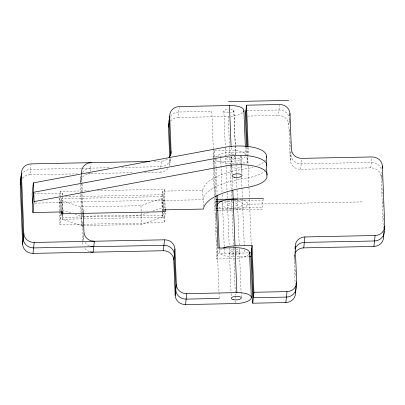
<?xml version="1.0" encoding="UTF-8"?>
<svg xmlns="http://www.w3.org/2000/svg" width="405" height="405" viewBox="0 0 405 405"><rect width="100%" height="100%" fill="white"/><g stroke="black" fill="none" stroke-linecap="round" stroke-linejoin="round"><path stroke-width="0.3" stroke-dasharray="2.02 1.52" d="M22.26 178.428A10.039 9.35 6.1 0 1 29.904 174.813L31.003 164.567M59.439 211.035L59.095 202.303L59.545 198.055M59.808 195.625L60.259 191.373L88.68 190.795M61.904 211.091L61.484 200.49L61.773 197.761M62.066 195.028L62.259 193.205L34.688 193.767M82.716 224.289L59.98 224.755L61.15 213.825M82.792 225.595L81.542 225.62L62.223 219.201L62.709 214.645M80.509 181.44L81.223 174.757M80.484 182.463L81.284 174.945M90.138 172.9L90.067 173.583A10.039 9.35 6.1 0 0 80.408 183.146M90.285 171.538L91.09 164.02M82.858 242.332L82.782 243.015A10.039 9.35 6.1 0 0 83.273 245.582M83.076 240.281L83.587 235.497M144.585 172.474L160.253 172.155L160.471 170.105M160.765 167.371L161.418 161.225A10.039 9.35 6.1 0 0 168.399 158.34M162.243 210.919L161.747 198.445L162.526 191.16L202.713 190.34A60.244 21.779 -2.3 0 1 245.02 168.915A30.122 10.889 -2.3 0 0 253.125 167.214M163.635 208.909L163.291 200.176L164.46 189.251L97.519 190.613M83.42 225.585L141.699 224.395L162.491 217.156L162.977 212.605M163.073 211.694L163.169 210.782M169.341 166.05A10.039 9.35 6.1 0 0 169.908 162.592L170.348 158.497M169.806 164.298L170.394 158.836M83.349 224.279L164.182 222.628L165.346 211.699M170.51 121.105A10.039 9.35 6.1 0 1 178.154 117.485L179.248 107.244M213.263 167.797L213.025 161.716L214.189 150.787L231.235 150.437A15.061 5.447 -2.3 0 1 245.683 155.105L245.359 146.974M215.662 203.68L214.949 210.357L216.052 210.337M248.807 254.401A15.061 5.447 -2.3 0 1 233.923 258.658L216.877 259.003L217.915 249.288M215.83 159.069A15.061 5.447 -2.3 0 0 230.141 163.24L247.187 162.891L248.356 151.961L248.169 147.283M263.245 198.47L262.075 209.4L234.505 209.962M383.262 228.774L381.211 177.01A10.039 9.35 6.1 0 0 370.813 167.862L300.626 169.29A10.039 9.35 6.1 0 1 290.228 160.142L288.821 124.593A10.039 9.35 6.1 0 0 278.422 115.445L279.516 105.199M288.821 124.593L289.55 117.764M290.228 160.142L291.104 151.946M300.626 169.29L301.72 159.043M294.182 255.722L294.637 251.475M295.184 285.201L294.086 257.428L294.597 252.649M370.813 167.862L371.906 157.616M381.211 177.01L381.723 172.226M61.484 200.49L80.797 206.915L140.955 205.684L161.747 198.445M148.458 212.559L141.33 215.04L84.301 216.204M152.614 211.111L162.121 207.8L162.896 200.515L203.082 199.695A60.244 21.779 -2.3 0 1 245.395 178.271A30.122 10.889 -2.3 0 0 264.779 170.895M246.544 110.641L279.005 109.978A10.039 9.35 6.1 0 1 289.403 119.131L289.575 123.495M178.154 117.485L228.288 116.468A15.061 5.447 -2.3 0 0 229.19 116.438M247.399 116.078L278.422 115.445M215.799 157.591A15.061 5.447 -2.3 0 1 231.311 152.31L248.356 151.961M213.607 156.249L222.507 156.067M153.9 161.377L161.418 161.225M213.025 161.716L230.07 161.367A15.061 5.447 -2.3 0 0 245.334 156.598M81.496 168.308L30.491 169.346A10.039 9.35 6.1 0 0 22.366 173.603M82.124 168.293L109.618 167.736M121.632 167.488L160.836 166.688A10.039 9.35 6.1 0 0 170.434 158.527M29.904 174.813L76.904 173.851M87.561 173.634L133.306 172.702M65.362 196.724L163.873 194.714L164.516 210.929M59.095 202.303L163.291 200.176M35.058 203.123L62.633 202.561L61.854 209.846L70.632 212.767M224.598 201.077L231.938 200.926M233.594 200.89L263.048 200.293M242.605 204.343A10.039 3.63 -2.3 0 0 227.904 201.493A10.039 3.63 -2.3 0 0 227.23 207.805A10.039 3.63 -2.3 0 0 242.605 204.343L362.926 201.887M218.432 208.469L234.07 208.15M234.697 208.14L262.273 207.578M219.323 210.271L233.877 209.972M83.673 216.219L81.167 216.27L74.728 214.129M217.465 253.54L248.397 252.907M222.163 248.589A15.061 5.447 -2.3 0 0 220.927 254.188A15.061 5.447 -2.3 0 0 233.852 256.785L234.915 256.765M237.046 256.719L248.766 256.481M233.837 110.57L235.664 155.636L233.887 110.899M381.945 175.325L382.219 182.26M382.467 188.563L382.715 194.866M382.968 201.163L383.241 208.099M383.489 214.402L383.743 220.7M289.798 129.109L290.071 135.969M290.294 141.578L290.587 149.065M290.689 151.556L290.81 154.675A10.039 9.35 6.1 0 0 301.209 163.828L371.395 162.395A10.039 9.35 6.1 0 1 381.626 170.156M294.865 256.952L295.139 263.812M295.387 270.049L295.655 276.909M247.369 147.314L248.098 165.665M248.123 166.278L249.424 199.144M249.45 199.776L251.227 244.65M246.564 147.106L246.908 155.874M246.954 157.044L247.187 162.891M241.309 156.674L241.977 173.512M240.676 155.697L241.056 165.174M241.081 165.807L241.38 173.386M241.532 177.177L244.261 246.037M244.407 249.829L244.534 252.988M235.74 157.672L236.388 174.104M236.414 174.737L236.991 189.277M237.016 189.91L239.198 244.898M239.345 248.69L239.446 251.216M239.517 252.928L241.274 297.366M231.123 147.633L231.235 150.437M231.311 152.31L231.447 155.819M231.473 156.401L231.842 165.756M231.868 166.344L232.166 173.942M232.308 177.451L232.769 189.145M231.285 157.206L231.954 174.044M228.288 116.468L229.443 145.653M229.513 147.334L229.802 154.634M229.888 156.877L230.07 161.367M230.141 163.24L230.232 165.579M230.258 166.161L231.533 198.318M231.604 200.07L233.386 245.091M233.432 246.26L233.503 248.017M233.523 248.599L233.852 256.785M233.923 258.658L235.371 295.139M235.416 296.263L235.528 299.067M235.594 300.753L235.68 302.996M223.859 111.102L225.296 147.405M225.322 148.033L225.641 156.168M225.712 157.874L226.041 166.096M226.066 166.723L227.063 192.01M227.089 192.638L227.367 199.594M227.392 200.227L229.195 245.734M229.296 248.26L229.422 251.424M229.498 253.459L231.073 293.154M231.098 293.787L231.225 296.936M220.624 156.107L220.7 158.001M220.725 158.633L222.051 192.117M222.153 194.643L222.304 198.435M222.451 202.227L224.481 253.398M215.713 158.714L216.088 168.191M216.113 168.824L217.115 194.106M219.267 248.468L219.394 251.626M214.189 150.787L215.951 195.175M213.303 148.64L211.825 111.35L178.737 112.023A10.039 9.35 6.1 0 0 170.616 116.275M213.329 149.273L215.161 195.418M215.384 201.103L215.657 208.054M215.885 213.739L216.159 220.695M216.412 227.008L216.685 233.969M216.913 239.638L219.216 297.812M213.314 169.012L214.372 195.767M214.468 198.197L216.877 259.003M202.713 190.34L203.356 206.555M169.756 158.704L169.908 162.592M164.46 189.251L165.225 208.58M164.541 211.552L164.764 217.166L60.568 219.287L60.37 214.301M163.66 209.532L164.182 222.628M162.526 191.16L163.245 209.248M162.511 210.97L161.944 196.627L61.757 198.668L62.248 211.142M162.537 211.592L162.683 215.333L62.497 217.379L62.4 214.883M162.268 211.542L162.491 217.156M140.955 205.684L141.699 224.395M81.678 174.712L82.023 183.44M82.048 184.062L83.111 210.878M82.418 213.602L80.995 177.679A10.039 9.35 6.1 0 1 81.329 174.914M82.443 214.23L82.519 216.123M82.742 221.793L83.015 228.724M83.192 233.138L83.369 237.548A10.039 9.35 6.1 0 0 83.921 240.297M80.458 184.391L80.808 193.124M80.853 194.37L81.597 213.081M81.648 214.326L82.731 241.765M80.797 206.915L81.02 212.524M81.046 213.151L81.542 225.62M62.259 193.205L62.977 211.294M62.051 214.837L62.223 219.201M60.259 191.373L60.436 195.742M60.456 196.364L61.054 211.329M59.727 198.085L60.244 211.182M59.464 211.658L59.98 224.755M232.743 206.358A5.022 1.817 -2.3 0 1 227.904 204.049A5.022 1.817 -2.3 0 1 236.095 203.133A5.022 1.817 -2.3 0 1 234.485 206.16M240.008 199.554A15.061 5.447 -2.3 0 1 241.952 208.489A15.061 5.447 -2.3 0 1 218.158 206.601M241.431 165.564A5.022 1.817 -2.3 0 1 236.829 168.105A5.022 1.817 -2.3 0 1 231.812 166.01M266.014 169.239A30.122 10.889 -2.3 0 1 265.483 170.075M265.68 159.813A30.122 10.889 -2.3 0 1 256.79 166.02M240.6 155.859A5.022 1.817 -2.3 0 1 236.611 158.745A5.022 1.817 -2.3 0 1 231.706 156.365M234.409 156.416A5.022 1.817 -2.3 0 1 234.703 158.745A5.022 1.817 -2.3 0 1 228.379 159.459A5.022 1.817 -2.3 0 1 225.96 157.373M235.999 249.541A5.022 1.817 -2.3 0 1 239.451 251.13A5.022 1.817 -2.3 0 1 236.1 252.978M234.237 253.14A5.022 1.817 -2.3 0 1 229.417 251.505A5.022 1.817 -2.3 0 1 234.176 249.515M294.086 257.428A10.039 9.35 6.1 0 1 294.653 253.97M82.529 172.373A10.039 9.35 6.1 0 1 90.649 168.121M89.378 245.86A10.039 9.35 6.1 0 1 84.893 242.2M167.898 168.536A10.039 9.35 6.1 0 1 160.253 172.155M89.465 251.581A10.039 9.35 6.1 0 1 84.62 248.098M242.641 112.727A15.061 5.447 -2.3 0 1 231.032 116.316M230.44 109.223A5.022 1.817 -2.3 0 1 233.887 110.808A5.022 1.817 -2.3 0 1 230.536 112.656M228.678 112.823A5.022 1.817 -2.3 0 1 223.854 111.183A5.022 1.817 -2.3 0 1 228.617 109.198M235.239 156.477A5.022 1.817 -2.3 0 1 226.967 157.261M225.641 156.006A5.022 1.817 -2.3 0 1 229.655 154.158A5.022 1.817 -2.3 0 1 235.194 154.973M236.074 251.414A5.022 1.817 -2.3 0 1 238.287 254.259A5.022 1.817 -2.3 0 1 229.994 254.137A5.022 1.817 -2.3 0 1 234.252 251.389"/><path stroke-width="0.61" d="M249.541 252.396L251.328 297.786A15.061 5.447 -2.3 0 1 235.705 303.558L185.571 304.58A10.039 9.35 6.1 0 1 175.173 295.432L173.765 259.883A10.039 9.35 6.1 0 0 163.367 250.73L33.023 253.388A10.039 9.35 6.1 0 1 22.624 244.24L20.25 184.371L21.419 173.441A10.039 9.35 6.1 0 1 31.074 163.883L149.516 161.468M22.624 244.24L23.789 233.31L21.419 173.441M163.271 209.871L203.457 209.051A60.244 21.779 -2.3 0 1 245.764 187.626A30.122 10.889 -2.3 0 0 266.92 176.914L266.379 156.33A30.122 10.889 -2.3 0 0 224.669 147.288L33.347 182.888L32.182 193.818L32.921 212.529L63.003 211.916L62.805 213.739M32.552 203.173L33.721 192.243L225.038 156.644A30.122 10.889 -2.3 0 1 266.748 165.68M32.921 212.529L34.091 201.599L33.347 182.888M33.023 253.388L34.187 242.463A10.039 9.35 6.1 0 1 23.789 233.31M169.71 157.596L168.5 127.049L169.67 116.119A10.039 9.35 6.1 0 1 179.324 106.561L229.458 105.538A15.061 5.447 -2.3 0 1 243.557 111.694M170.637 155.763L170.713 155.08M170.783 154.396L171.077 151.667L169.67 116.119M163.367 250.73L164.536 239.806L34.187 242.463M173.765 259.883L174.93 248.953A10.039 9.35 6.1 0 0 164.536 239.806M175.173 295.432L176.342 284.502L174.93 248.953M185.571 304.58L186.74 293.65A10.039 9.35 6.1 0 1 176.342 284.502M295.513 252.274A10.039 9.35 6.1 0 1 303.74 247.87L373.926 246.437A10.039 9.35 6.1 0 0 383.581 236.879L384.75 225.95L382.376 166.08A10.039 9.35 6.1 0 0 371.977 156.932L301.791 158.36A10.039 9.35 6.1 0 1 291.397 149.212L289.985 113.663A10.039 9.35 6.1 0 0 279.592 104.515L246.503 105.189L245.334 116.119L246.539 146.519M384.75 225.95A10.039 9.35 6.1 0 1 375.096 235.507L304.909 236.94A10.039 9.35 6.1 0 0 295.25 246.498L296.662 282.047L295.493 292.977A10.039 9.35 6.1 0 1 285.839 302.535L252.75 303.208L250.898 256.436L252.062 245.506L235.016 245.855A15.061 5.447 -2.3 0 0 223.125 248.113M266.277 157.267L266.379 156.33M252.75 303.208L253.915 292.283L252.062 245.506M289.767 115.714L289.985 113.663M285.839 302.535L287.003 291.605A10.039 9.35 6.1 0 0 296.662 282.047M295.032 248.548L295.25 246.498M303.74 247.87L304.909 236.94M382.158 168.131L382.376 166.08M373.926 246.437L375.096 235.507M34.091 201.599L225.408 165.999A30.122 10.889 -2.3 0 1 267.118 175.036M228.501 101.645L288.664 100.42M216.118 199.432L263.245 198.47M215.926 201.25L222.456 201.118M216.245 208.514L217.343 208.494M217.146 210.316L218.239 210.291M249.191 253.884A15.061 5.447 -2.3 0 0 235.092 247.728L218.047 248.073L215.976 195.782M249.029 252.897L251.556 252.841M249.829 256.461L250.898 256.436M186.74 293.65L236.869 292.628A15.061 5.447 -2.3 0 1 251.328 297.786M253.915 292.283L287.003 291.605M219.242 298.439L186.153 299.118A10.039 9.35 6.1 0 1 175.755 289.965L174.347 254.416A10.039 9.35 6.1 0 0 163.949 245.268L33.605 247.926A10.039 9.35 6.1 0 1 23.207 238.778L20.832 178.904A10.039 9.35 6.1 0 1 21.171 176.14M383.535 235.634L383.581 236.879M296.03 286.264L296.075 287.515A10.039 9.35 6.1 0 1 286.421 297.073L253.333 297.746L251.378 248.422M295.447 291.868L295.493 292.977M246.503 105.189L248.123 146.114M245.916 110.651L247.344 146.681M243.911 110.697L245.334 146.352M229.458 105.538L231.078 146.509M232.814 190.315L235.016 245.855M235.092 247.728L236.869 292.628M217.166 195.372L219.242 247.835M170.444 155.885L169.082 121.581A10.039 9.35 6.1 0 1 169.918 117.506M165.25 209.208L165.346 211.699L61.15 213.825L61.054 211.329M81.653 174.084L81.577 172.216A10.039 9.35 6.1 0 1 91.231 162.658M83.111 210.878L83.951 232.085A10.039 9.35 6.1 0 0 94.35 241.233L93.18 252.163A10.039 9.35 6.1 0 1 90.406 251.859M62.274 211.764L62.375 214.26M61.93 211.719L62.026 214.21M217.682 205.841A15.061 5.447 -2.3 0 1 237.279 199.209M295.002 249.196A10.039 9.35 6.1 0 1 304.322 242.408L374.509 240.975A10.039 9.35 6.1 0 0 384.168 231.417M93.763 246.701A10.039 9.35 6.1 0 1 90.791 246.346M168.5 127.049A10.039 9.35 6.1 0 1 169.067 123.591M171.077 151.667A10.039 9.35 6.1 0 1 169.067 157.606M20.25 184.371A10.039 9.35 6.1 0 1 20.817 180.913M234.363 177.279A5.022 1.817 -2.3 0 0 242.053 175.547A5.022 1.817 -2.3 0 0 234.703 174.125A5.022 1.817 -2.3 0 0 234.363 177.279M233.614 299.72A5.022 1.817 -2.3 0 0 241.299 297.994A5.022 1.817 -2.3 0 0 233.948 296.566A5.022 1.817 -2.3 0 0 233.614 299.72"/></g></svg>
